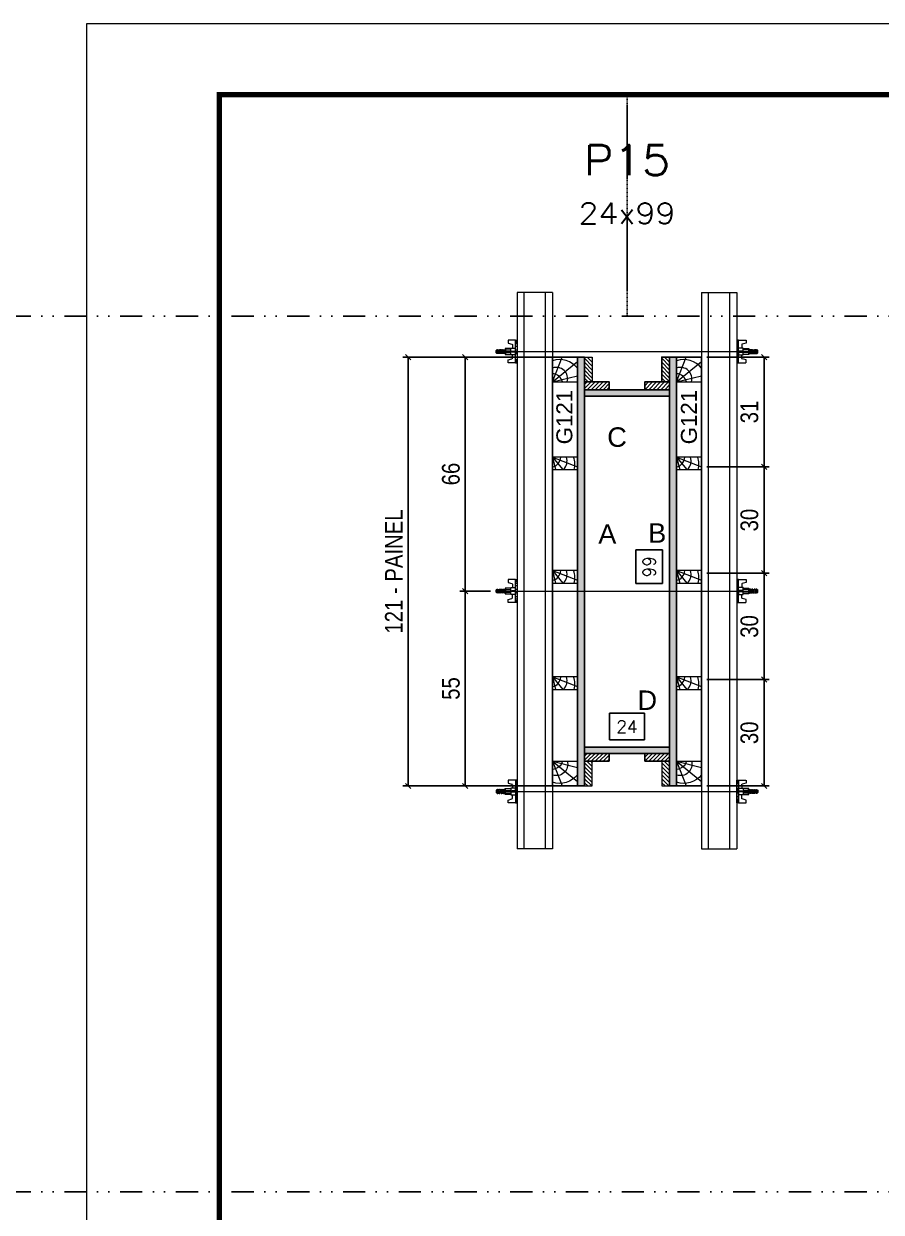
# Model space of a CAD drawing. Extents: x 13379 to 23315, y 867 to 16997.
# Drawn here: x 19119 to 19603, y 12732 to 13403 of the extents above; entities that cross this region are included whole.
import ezdxf
from ezdxf.enums import TextEntityAlignment as Align

# ---------------------------------------------------------------- set-up
doc = ezdxf.new("R2010")
doc.units = 0
for name, pattern in [('DASHED', [0.75, 0.5, -0.25]), ('DIVIDE2', [0.625, 0.25, -0.125, 0, -0.125, 0, -0.125]), ('HIDDEN', [0.375, 0.25, -0.125])]:
    doc.linetypes.add(name, pattern=pattern)
for name, color, linetype in [('COTA', 241, 'Continuous'), ('cotas', 4, 'Continuous'), ('Nível', 160, 'Continuous'), ('Painéis', 200, 'Continuous'), ('SARRAFO', 251, 'Continuous'), ('Texto de Titulo', 7, 'Continuous'), ('Texto Qtd Sarr', 242, 'Continuous'), ('TEXTO_GERAL', 7, 'Continuous')]:
    doc.layers.add(name, color=color, linetype=linetype)
for name, color, linetype, lineweight in [('Folhas', 255, 'Continuous', 9), ('Hachura', 251, 'Continuous', 9), ('Madeira', 126, 'Continuous', 18), ('Perfil Metálico', 224, 'Continuous', 18), ('SARRAFO DE PRESSAO', 251, 'DASHED', 9), ('Texto Seção', 7, 'Continuous', 15)]:
    doc.layers.add(name, color=color, linetype=linetype, lineweight=lineweight)
doc.styles.add('ARIAL', font='arial.ttf')
doc.styles.add('COTA TECNICA 2X', font='techl___.ttf', dxfattribs={"height": 10})
doc.styles.add('ROMANS', font='romans.shx')
doc.styles.add('SANSSERIF', font='sas_____.pfb')
doc.dimstyles.new('SECAO PILAR', dxfattribs={"dimtxt": 10, "dimasz": 3, "dimexe": 3, "dimexo": 3, "dimgap": 3, "dimtad": 1, "dimdec": 1, "dimlfac": 0.5, "dimzin": 12, "dimdsep": 46, "dimtxsty": 'COTA TECNICA 2X', "dimblk1": 'OBLIQUE', "dimblk2": 'OBLIQUE', "dimsah": 1, "dimcen": 0.9, "dimclrd": 256, "dimclre": 256, "dimclrt": 256, "dimadec": 1, "dimazin": 3, "dimtfac": 1, "dimtdec": 1, "dimtmove": 0, "dimatfit": 3, "dimfxl": 1, "dimtolj": 1, "dimtzin": 12, "dimarcsym": 0})
doc.dimstyles.new('SECÇÃO 2', dxfattribs={"dimtxt": 7, "dimasz": 6, "dimexe": 0.18, "dimexo": 2, "dimgap": -4, "dimtad": 3, "dimdec": 1, "dimlfac": 0.5, "dimzin": 12, "dimdsep": 46, "dimtxsty": 'ROMANS', "dimblk": 'ARCHTICK', "dimcen": 0.09, "dimse1": 1, "dimse2": 1, "dimsd1": 1, "dimsd2": 1, "dimclrd": 180, "dimclre": 5, "dimclrt": 1, "dimadec": 0, "dimazin": 3, "dimtfac": 1, "dimtdec": 1, "dimtofl": 0, "dimtmove": 0, "dimatfit": 3, "dimldrblk": 'ARCHTICK', "dimfxl": 1, "dimtolj": 1, "dimtzin": 0, "dimarcsym": 0})

# ---------------------------------------------------------------- blocks, each defined once
blk = doc.blocks.new('9999999999')
at = {"layer": 'Folhas'}
blk.add_lwpolyline([(98138.98, 34190.21), (99623.98, 34190.21), (99623.98, 35240.21), (98138.98, 35240.21)], close=True, dxfattribs=at)
at = {"layer": 'Folhas', "color": 30, "const_width": 3}
blk.add_lwpolyline([(98213.98, 34230.21), (99583.98, 34230.21), (99583.98, 35200.21), (98213.98, 35200.21)], close=True, dxfattribs=at)
blk = doc.blocks.new('*D462')
at = {"layer": 'COTA', "color": 180, "lineweight": -2, "transparency": 16777216}
for p, q in [((19479.49, 13105.94), (19464.49, 13105.94)), ((19464.49, 13105.94), (19464.49, 13086.94)), ((19479.49, 13086.94), (19479.49, 13105.94)), ((19464.49, 13086.94), (19479.49, 13086.94))]:
    blk.add_line(p, q, dxfattribs=at)
at = {"layer": 'Defpoints', "color": 0, "transparency": 16777216}
for p in [(19435.49, 13192.76), (19435.49, 12994.76), (19483.49, 12994.76)]:
    blk.add_point(p, dxfattribs=at)
at = {"layer": 'COTA', "color": 1, "transparency": 16777216, "insert": (19471.99, 13096.44), "char_height": 7, "attachment_point": 5, "rotation": 90, "style": 'ROMANS'}
blk.add_mtext('\\A1;99', dxfattribs=at)
blk = doc.blocks.new('_ArchTick')
at = {"color": 0, "linetype": 'ByBlock', "const_width": 0.15}
blk.add_lwpolyline([(-0.5, -0.5), (0.5, 0.5)], dxfattribs=at)
blk = doc.blocks.new('*D463')
at = {"layer": 'COTA', "color": 180, "lineweight": -2, "transparency": 16777216}
for p, q in [((19469.33, 13013.76), (19449.66, 13013.76)), ((19449.66, 13013.76), (19449.66, 12998.76)), ((19469.33, 12998.76), (19469.33, 13013.76)), ((19449.66, 12998.76), (19469.33, 12998.76))]:
    blk.add_line(p, q, dxfattribs=at)
at = {"layer": 'Defpoints', "color": 0, "transparency": 16777216}
for p in [(19435.49, 13175.44), (19483.49, 13175.44), (19435.49, 12994.76)]:
    blk.add_point(p, dxfattribs=at)
at = {"layer": 'COTA', "color": 1, "transparency": 16777216, "insert": (19459.49, 13006.26), "char_height": 7, "attachment_point": 5, "style": 'ROMANS'}
blk.add_mtext('\\A1;24', dxfattribs=at)
blk = doc.blocks.new('_Oblique')
at = {"color": 0, "linetype": 'ByBlock', "lineweight": -2}
blk.add_line((-0.5, -0.5), (0.5, 0.5), dxfattribs=at)
blk = doc.blocks.new('*D464')
at = {"layer": 'COTA', "lineweight": -2, "transparency": 16777216}
for p, q in [((19414.49, 13214.76), (19365.22, 13214.76)), ((19368.22, 13214.76), (19368.22, 13082.76)), ((19382.5, 13082.76), (19365.22, 13082.76))]:
    blk.add_line(p, q, dxfattribs=at)
at = {"layer": 'Defpoints', "color": 0, "transparency": 16777216}
for p in [(19417.49, 13214.76), (19368.22, 13082.76), (19385.5, 13082.76)]:
    blk.add_point(p, dxfattribs=at)
at = {"layer": 'COTA', "lineweight": -2, "transparency": 16777216, "xscale": 3, "yscale": 3, "zscale": 3}
for p, rotation in [((19368.22, 13214.76), 90), ((19368.22, 13082.76), 270)]:
    blk.add_blockref('_Oblique', p, dxfattribs=dict(at, rotation=rotation))
at = {"layer": 'COTA', "transparency": 16777216, "insert": (19360.12, 13148.76), "char_height": 10, "attachment_point": 5, "rotation": 90, "style": 'COTA TECNICA 2X'}
blk.add_mtext('\\A1;66', dxfattribs=at)
blk = doc.blocks.new('*D465')
at = {"layer": 'COTA', "lineweight": -2, "transparency": 16777216}
for p, q in [((19382.5, 13082.76), (19365.22, 13082.76)), ((19368.22, 13082.76), (19368.22, 12972.76)), ((19414.47, 12972.76), (19365.22, 12972.76))]:
    blk.add_line(p, q, dxfattribs=at)
at = {"layer": 'Defpoints', "color": 0, "transparency": 16777216}
for p in [(19385.5, 13082.76), (19368.22, 12972.76), (19417.47, 12972.76)]:
    blk.add_point(p, dxfattribs=at)
at = {"layer": 'COTA', "lineweight": -2, "transparency": 16777216, "xscale": 3, "yscale": 3, "zscale": 3}
for p, rotation in [((19368.22, 13082.76), 90), ((19368.22, 12972.76), 270)]:
    blk.add_blockref('_Oblique', p, dxfattribs=dict(at, rotation=rotation))
at = {"layer": 'COTA', "transparency": 16777216, "insert": (19360.11, 13027.76), "char_height": 10, "attachment_point": 5, "rotation": 90, "style": 'COTA TECNICA 2X'}
blk.add_mtext('\\A1;55', dxfattribs=at)
blk = doc.blocks.new('*D466')
at = {"layer": 'COTA', "lineweight": -2, "transparency": 16777216}
for p, q in [((19428.47, 13214.76), (19333, 13214.76)), ((19336, 13214.76), (19336, 12972.76)), ((19428.47, 12972.76), (19333, 12972.76))]:
    blk.add_line(p, q, dxfattribs=at)
at = {"layer": 'Defpoints', "color": 0, "transparency": 16777216}
for p in [(19431.47, 13214.76), (19336, 12972.76), (19431.47, 12972.76)]:
    blk.add_point(p, dxfattribs=at)
at = {"layer": 'COTA', "lineweight": -2, "transparency": 16777216, "xscale": 3, "yscale": 3, "zscale": 3}
for p, rotation in [((19336, 13214.76), 90), ((19336, 12972.76), 270)]:
    blk.add_blockref('_Oblique', p, dxfattribs=dict(at, rotation=rotation))
at = {"layer": 'COTA', "transparency": 16777216, "insert": (19327.92, 13093.76), "char_height": 10, "attachment_point": 5, "rotation": 90, "style": 'COTA TECNICA 2X'}
blk.add_mtext('\\A1;121 - PAINEL', dxfattribs=at)
blk = doc.blocks.new('PONTALETE')
at = {"layer": 'Madeira'}
for q in [(2.71, 7), (7, 5.76), (7, 1.74)]:
    blk.add_line((0, 0), q, dxfattribs=at)
blk.add_lwpolyline([(0, 0), (7, 0), (7, 7), (0, 7)], close=True, dxfattribs=at)
for centre, radius, start, end in [((2.04, 0.06), 6.23, 37.2818, 109.0913), ((1.09, 0.9), 3.19, 343.603, 109.9847), ((-0.21, -0.78), 3.09, 14.6322, 86.0383)]:
    blk.add_arc(centre, radius, start, end, dxfattribs=at)
blk = doc.blocks.new('MEIO PONTALETE')
at = {"layer": 'Madeira'}
for q in [(2.71, 7), (3.5, 2.88), (3.5, 0.87)]:
    blk.add_line((0, 0), q, dxfattribs=at)
blk.add_lwpolyline([(0, 0), (3.5, 0), (3.5, 7), (0, 7)], close=True, dxfattribs=at)
for centre, radius, start, end in [((2.04, 0.06), 6.23, 76.4499, 109.0913), ((1.09, 0.9), 3.19, 40.9063, 109.9847), ((-0.21, -0.78), 3.09, 14.6322, 86.0383)]:
    blk.add_arc(centre, radius, start, end, dxfattribs=at)
blk = doc.blocks.new('*D467')
at = {"layer": 'COTA', "lineweight": -2, "transparency": 16777216}
for p, q in [((19504.49, 13092.76), (19539.8, 13092.76)), ((19536.8, 13092.76), (19536.8, 13032.76)), ((19504.49, 13032.76), (19539.8, 13032.76))]:
    blk.add_line(p, q, dxfattribs=at)
at = {"layer": 'Defpoints', "color": 0, "transparency": 16777216}
for p in [(19501.49, 13092.76), (19501.49, 13032.76), (19536.8, 13032.76)]:
    blk.add_point(p, dxfattribs=at)
at = {"layer": 'COTA', "lineweight": -2, "transparency": 16777216, "xscale": 3, "yscale": 3, "zscale": 3}
for p, rotation in [((19536.8, 13092.76), 90), ((19536.8, 13032.76), 270)]:
    blk.add_blockref('_Oblique', p, dxfattribs=dict(at, rotation=rotation))
at = {"layer": 'COTA', "transparency": 16777216, "insert": (19528.58, 13062.76), "char_height": 10, "attachment_point": 5, "rotation": 90, "style": 'COTA TECNICA 2X'}
blk.add_mtext('\\A1;30', dxfattribs=at)
blk = doc.blocks.new('*D468')
at = {"layer": 'COTA', "lineweight": -2, "transparency": 16777216}
for p, q in [((19504.49, 13032.76), (19539.8, 13032.76)), ((19536.8, 13032.76), (19536.8, 12972.76)), ((19504.49, 12972.76), (19539.8, 12972.76))]:
    blk.add_line(p, q, dxfattribs=at)
at = {"layer": 'Defpoints', "color": 0, "transparency": 16777216}
for p in [(19501.49, 13032.76), (19501.49, 12972.76), (19536.8, 12972.76)]:
    blk.add_point(p, dxfattribs=at)
at = {"layer": 'COTA', "lineweight": -2, "transparency": 16777216, "xscale": 3, "yscale": 3, "zscale": 3}
for p, rotation in [((19536.8, 13032.76), 90), ((19536.8, 12972.76), 270)]:
    blk.add_blockref('_Oblique', p, dxfattribs=dict(at, rotation=rotation))
at = {"layer": 'COTA', "transparency": 16777216, "insert": (19528.58, 13002.76), "char_height": 10, "attachment_point": 5, "rotation": 90, "style": 'COTA TECNICA 2X'}
blk.add_mtext('\\A1;30', dxfattribs=at)
blk = doc.blocks.new('*D469')
at = {"layer": 'COTA', "lineweight": -2, "transparency": 16777216}
for p, q in [((19504.49, 13214.76), (19539.8, 13214.76)), ((19536.8, 13214.76), (19536.8, 13152.76)), ((19504.49, 13152.76), (19539.8, 13152.76))]:
    blk.add_line(p, q, dxfattribs=at)
at = {"layer": 'Defpoints', "color": 0, "transparency": 16777216}
for p in [(19501.49, 13214.76), (19501.49, 13152.76), (19536.8, 13152.76)]:
    blk.add_point(p, dxfattribs=at)
at = {"layer": 'COTA', "lineweight": -2, "transparency": 16777216, "xscale": 3, "yscale": 3, "zscale": 3}
for p, rotation in [((19536.8, 13214.76), 90), ((19536.8, 13152.76), 270)]:
    blk.add_blockref('_Oblique', p, dxfattribs=dict(at, rotation=rotation))
at = {"layer": 'COTA', "transparency": 16777216, "insert": (19528.58, 13183.76), "char_height": 10, "attachment_point": 5, "rotation": 90, "style": 'COTA TECNICA 2X'}
blk.add_mtext('\\A1;31', dxfattribs=at)
blk = doc.blocks.new('*D470')
at = {"layer": 'COTA', "lineweight": -2, "transparency": 16777216}
for p, q in [((19504.49, 13152.76), (19539.8, 13152.76)), ((19536.8, 13152.76), (19536.8, 13092.76)), ((19504.49, 13092.76), (19539.8, 13092.76))]:
    blk.add_line(p, q, dxfattribs=at)
at = {"layer": 'Defpoints', "color": 0, "transparency": 16777216}
for p in [(19501.49, 13152.76), (19501.49, 13092.76), (19536.8, 13092.76)]:
    blk.add_point(p, dxfattribs=at)
at = {"layer": 'COTA', "lineweight": -2, "transparency": 16777216, "xscale": 3, "yscale": 3, "zscale": 3}
for p, rotation in [((19536.8, 13152.76), 90), ((19536.8, 13092.76), 270)]:
    blk.add_blockref('_Oblique', p, dxfattribs=dict(at, rotation=rotation))
at = {"layer": 'COTA', "transparency": 16777216, "insert": (19528.58, 13122.76), "char_height": 10, "attachment_point": 5, "rotation": 90, "style": 'COTA TECNICA 2X'}
blk.add_mtext('\\A1;30', dxfattribs=at)
blk = doc.blocks.new('titulo1')
at = {"layer": 'Defpoints', "color": 252, "linetype": 'HIDDEN', "ltscale": 2}
blk.add_line((0, 0), (0, 125), dxfattribs=at)
at = {"layer": 'Defpoints', "style": 'ROMANS', "oblique": 15}
blk.add_attdef('FOLHA', text='', height=10, dxfattribs=at).set_placement((0, 15.58), align=Align.MIDDLE_CENTER)
at = {"layer": 'Texto Qtd Sarr', "color": 3, "style": 'ROMANS', "oblique": 15}
for tag, height, p in [('TITULO', 17, (0, 71.45)), ('SEÇÃO', 12, (0, 41.55))]:
    blk.add_attdef(tag, text='', height=height, dxfattribs=at).set_placement(p, align=Align.MIDDLE_CENTER)
blk = doc.blocks.new('C')
at = {"layer": 'Hachura', "color": 0}
for p, q in [((0, 3.22), (0, -3.22)), ((0.45, 3.22), (0, 3.22)), ((0.46, 3.16), (0, 3.16)), ((0.46, 3.05), (0, 3.05)), ((0.46, 2.88), (0, 2.88)), ((0, 2.75), (0, -1.16)), ((0.46, 2.65), (0, 2.65)), ((0.46, 2.23), (0, 2.23)), ((0.46, 1.51), (0, 1.51)), ((0.39, 0.49), (0.17, 0.49)), ((0.45, -3.23), (0.45, 3.22)), ((0.45, 3.22), (2.58, 3.22)), ((1.74, 0.97), (0.45, 0.97)), ((1.45, 0.1), (0.45, 0.1)), ((1.35, 1.94), (1.35, 0.96)), ((2.58, 2.39), (1.47, 2.09)), ((1.74, -0.97), (1.74, 0.97)), ((1.74, 0.97), (1.74, 0.84)), ((1.74, 0.97), (1.74, 0.84)), ((1.74, 0.84), (3.35, 0.84)), ((3.35, 0.45), (1.74, 0.45)), ((2.58, 3.22), (2.58, 2.39)), ((3.32, 0.84), (3.32, -0.84)), ((3.35, 0.84), (3.35, -0.84)), ((3.68, 0.45), (3.35, 0.45)), ((3.84, -0.52), (3.35, 0.45)), ((3.35, 0.06), (3.67, -0.57)), ((3.68, 0.45), (4.16, -0.52)), ((3.72, 0.5), (4.25, -0.57)), ((4.37, -0.55), (3.83, 0.53)), ((4.15, 0.45), (3.93, 0.45)), ((4.42, -0.52), (3.93, 0.45)), ((4.15, 0.45), (4.26, 0.45)), ((4.26, 0.45), (4.74, -0.52)), ((4.3, 0.5), (4.83, -0.57)), ((4.95, -0.55), (4.41, 0.53)), ((4.51, 0.45), (4.84, 0.45)), ((5, -0.52), (4.51, 0.45)), ((4.84, 0.45), (5.32, -0.52)), ((4.88, 0.5), (5.41, -0.57)), ((5.53, -0.55), (4.99, 0.53)), ((5.58, -0.52), (5.09, 0.45)), ((5.42, 0.45), (5.09, 0.45)), ((5.58, -0.52), (5.09, 0.45)), ((5.42, 0.45), (5.74, -0.19)), ((5.46, 0.5), (5.74, -0.07)), ((5.74, 0.19), (5.57, 0.53)), ((5.74, 0.32), (5.68, 0.45)), ((5.68, 0.45), (5.74, 0.45)), ((5.74, 0.45), (5.9, 0.29)), ((5.74, 0.45), (5.74, -0.52)), ((5.9, -0.36), (5.9, 0.29)), ((0.45, 0), (0, 0)), ((0.46, -1.52), (0, -1.52)), ((0.46, -2.23), (0, -2.23)), ((0.46, -2.65), (0, -2.65)), ((0.46, -2.88), (0, -2.88)), ((0.46, -3.05), (0, -3.05)), ((0.46, -3.16), (0, -3.16)), ((0, -3.22), (2.57, -3.22)), ((0.08, -0.48), (0.29, -0.48)), ((0.29, -0.48), (0.4, -0.48)), ((0.45, 0), (0.45, -0.97)), ((0.45, -0.16), (1.45, -0.16)), ((0.45, -0.65), (0.45, -0.32)), ((0.45, -3.23), (0.45, -0.65)), ((0.45, -0.97), (1.74, -0.97)), ((1.35, -1.94), (1.35, -0.97)), ((2.58, -2.39), (1.47, -2.1)), ((3.35, -0.32), (1.74, -0.32)), ((3.35, -0.84), (1.74, -0.84)), ((2.58, -3.23), (2.58, -2.39)), ((3.35, -0.07), (3.58, -0.52)), ((3.35, -0.52), (3.58, -0.52)), ((3.84, -0.52), (4.16, -0.52)), ((4.42, -0.52), (4.74, -0.52)), ((4.63, -0.52), (4.74, -0.52)), ((5, -0.52), (5.32, -0.52)), ((5.58, -0.52), (5.74, -0.52)), ((5.74, -0.52), (5.9, -0.36)), ((5.74, -0.52), (5.74, -0.52))]:
    blk.add_line(p, q, dxfattribs=at)
for centre, radius, start, end in [((1.52, 1.94), 0.161, 104.7436, 180), ((1.44, -0.03), 0.129, 272.695, 87.305), ((3.81, 0.39), 0.143, 25.5688, 154.4312), ((4.39, 0.39), 0.143, 25.5688, 154.4312), ((4.97, 0.39), 0.143, 25.5688, 154.4312), ((5.55, 0.39), 0.143, 25.5688, 154.4312), ((0.17, -0.37), 0.174, 221.744, 317.8592), ((1.52, -1.94), 0.161, 180, 255.2564), ((3.71, -0.4), 0.174, 222.1408, 318.256), ((4.29, -0.4), 0.174, 222.1408, 318.256), ((4.87, -0.4), 0.174, 222.1408, 318.256), ((5.45, -0.4), 0.174, 222.1408, 318.256), ((5.61, -0.4), 0.174, 317.8592, 318.256)]:
    blk.add_arc(centre, radius, start, end, dxfattribs=at)

msp = doc.modelspace()

# ---------------------------------------------------------------- hatches: boundary and pattern name
at = {"layer": 'Hachura'}
h = msp.add_hatch(color=256, dxfattribs=at)
h.dxf.hatch_style = 1
h.paths.add_polyline_path([(19435.49, 12972.76), (19431.49, 12972.76), (19431.49, 13214.76), (19435.49, 13214.76)])
h = msp.add_hatch(dxfattribs=at)
h.set_pattern_fill('ANSI31', color=256, scale=0.5, angle=90, style=0)
h.set_pattern_definition([(135, (-3455.916, 22338.7163), (-1.12253202, -1.12253202), [])])
h.paths.add_polyline_path([(19435.49, 13200.76), (19439.89, 13200.76), (19439.89, 13214.76), (19435.49, 13214.76)])
h = msp.add_hatch(dxfattribs=at)
h.set_pattern_fill('ANSI31', color=256, scale=0.5, angle=90, style=0)
h.set_pattern_definition([(135, (-3412.316, 22338.7163), (-1.12253202, -1.12253202), [])])
h.paths.add_polyline_path([(19479.09, 13200.76), (19483.49, 13200.76), (19483.49, 13214.76), (19479.09, 13214.76)])
h = msp.add_hatch(color=256, dxfattribs=at)
h.dxf.hatch_style = 1
h.paths.add_polyline_path([(19483.49, 12972.76), (19487.49, 12972.76), (19487.49, 13214.76), (19483.49, 13214.76)])
h = msp.add_hatch(dxfattribs=at)
h.set_pattern_fill('ANSI31', color=256, scale=0.5, angle=540, style=0)
h.set_pattern_definition([(225, (9946.5403, -9728.6437), (1.12253202, -1.12253202), [])])
h.paths.add_polyline_path([(19435.49, 13200.76), (19435.49, 13196.36), (19449.49, 13196.36), (19449.49, 13200.76)])
h = msp.add_hatch(color=256, dxfattribs=at)
h.dxf.hatch_style = 1
h.paths.add_polyline_path([(19435.49, 13196.36), (19435.49, 13192.76), (19483.49, 13192.76), (19483.49, 13196.36)])
h = msp.add_hatch(dxfattribs=at)
h.set_pattern_fill('ANSI31', color=256, scale=0.5, angle=540, style=0)
h.set_pattern_definition([(225, (9956.5403, -9728.6437), (1.12253202, -1.12253202), [])])
h.paths.add_polyline_path([(19483.49, 13200.76), (19483.49, 13196.36), (19469.49, 13196.36), (19469.49, 13200.76)])
h = msp.add_hatch(color=256, dxfattribs=at)
h.dxf.hatch_style = 1
h.paths.add_polyline_path([(19435.49, 12994.76), (19435.49, 12991.16), (19483.49, 12991.16), (19483.49, 12994.76)])
h = msp.add_hatch(dxfattribs=at)
h.set_pattern_fill('ANSI31', color=256, scale=0.5, angle=540, style=0)
h.set_pattern_definition([(225, (9946.5403, -9938.2437), (1.12253202, -1.12253202), [])])
h.paths.add_polyline_path([(19435.49, 12991.16), (19435.49, 12986.76), (19449.49, 12986.76), (19449.49, 12991.16)])
h = msp.add_hatch(dxfattribs=at)
h.set_pattern_fill('ANSI31', color=256, scale=0.5, angle=540, style=0)
h.set_pattern_definition([(225, (9956.5403, -9938.2437), (1.12253202, -1.12253202), [])])
h.paths.add_polyline_path([(19483.49, 12991.16), (19483.49, 12986.76), (19469.49, 12986.76), (19469.49, 12991.16)])
h = msp.add_hatch(dxfattribs=at)
h.set_pattern_fill('ANSI31', color=256, scale=0.5, angle=90, style=0)
h.set_pattern_definition([(135, (-3455.916, 22240.7163), (-1.12253202, -1.12253202), [])])
h.paths.add_polyline_path([(19435.49, 12986.76), (19439.89, 12986.76), (19439.89, 12972.76), (19435.49, 12972.76)])
h = msp.add_hatch(dxfattribs=at)
h.set_pattern_fill('ANSI31', color=256, scale=0.5, angle=90, style=0)
h.set_pattern_definition([(135, (-3412.316, 22240.7163), (-1.12253202, -1.12253202), [])])
h.paths.add_polyline_path([(19479.09, 12986.76), (19483.49, 12986.76), (19483.49, 12972.76), (19479.09, 12972.76)])

# ---------------------------------------------------------------- linework, layer by layer
for points in [[(19431.47, 13214.76), (19417.47, 13214.76), (19417.47, 12972.76), (19431.47, 12972.76)], [(19501.49, 13214.76), (19487.49, 13214.76), (19487.49, 12972.76), (19501.49, 12972.76)]]:
    msp.add_lwpolyline(points, close=True)
at = {"layer": 'cotas'}
msp.add_lwpolyline([(19483.49, 13192.76), (19483.49, 12994.76), (19435.49, 12994.76), (19435.49, 13192.76)], close=True, dxfattribs=at)
at = {"layer": 'Hachura'}
for p, q in [((19386.69, 13217.9), (19528.49, 13217.89)), ((19386.69, 13082.77), (19528.49, 13082.76)), ((19386.69, 12969.63), (19528.49, 12969.64))]:
    msp.add_line(p, q, dxfattribs=at)
at = {"layer": 'Madeira'}
for points in [[(19439.89, 13214.76), (19439.89, 13200.76), (19435.49, 13200.76), (19435.49, 13214.76)], [(19439.89, 12972.76), (19439.89, 12986.76), (19435.49, 12986.76), (19435.49, 12972.76)], [(19483.49, 12972.76), (19483.49, 12986.76), (19479.09, 12986.76), (19479.09, 12972.76)]]:
    msp.add_lwpolyline(points, close=True, dxfattribs=at)
at = {"layer": 'Nível', "color": 4, "linetype": 'DIVIDE2', "ltscale": 50}
for p, q in [((17569.5, 13237.88), (21112.79, 13237.88)), ((17569.5, 12743.88), (21112.79, 12743.88))]:
    msp.add_line(p, q, dxfattribs=at)
at = {"layer": 'Painéis', "color": 32, "true_color": 0xcd6928}
for points in [[(19435.49, 12972.76), (19431.49, 12972.76), (19431.49, 13214.76), (19435.49, 13214.76)], [(19483.49, 12972.76), (19487.49, 12972.76), (19487.49, 13214.76), (19483.49, 13214.76)], [(19435.49, 13196.36), (19435.49, 13192.76), (19483.49, 13192.76), (19483.49, 13196.36)], [(19435.49, 12994.76), (19435.49, 12991.16), (19483.49, 12991.16), (19483.49, 12994.76)]]:
    msp.add_lwpolyline(points, close=True, dxfattribs=at)
at = {"layer": 'Perfil Metálico'}
for p, q in [((19397.49, 13251.26), (19397.49, 12937.26)), ((19417.49, 13251.26), (19397.49, 13251.26)), ((19401.49, 12937.26), (19401.49, 13251.26)), ((19413.49, 12937.26), (19413.49, 13251.26)), ((19417.49, 13251.26), (19417.49, 12937.26)), ((19501.49, 13251.26), (19501.49, 12937.26)), ((19501.49, 13251.26), (19521.49, 13251.26)), ((19505.49, 12937.26), (19505.49, 13251.26)), ((19517.49, 12937.26), (19517.49, 13251.26)), ((19521.49, 13251.26), (19521.49, 12937.26)), ((19417.49, 12937.26), (19397.49, 12937.26)), ((19501.49, 12937.26), (19521.49, 12937.26))]:
    msp.add_line(p, q, dxfattribs=at)
at = {"layer": 'SARRAFO'}
for points in [[(19483.49, 13214.76), (19483.49, 13200.76), (19479.09, 13200.76), (19479.09, 13214.76)], [(19449.49, 13196.36), (19435.49, 13196.36), (19435.49, 13200.76), (19449.49, 13200.76)], [(19449.49, 13196.36), (19435.49, 13196.36), (19435.49, 13200.76), (19449.49, 13200.76)], [(19469.49, 13196.36), (19483.49, 13196.36), (19483.49, 13200.76), (19469.49, 13200.76)], [(19469.49, 13196.36), (19483.49, 13196.36), (19483.49, 13200.76), (19469.49, 13200.76)], [(19449.49, 12986.76), (19435.49, 12986.76), (19435.49, 12991.16), (19449.49, 12991.16)], [(19449.49, 12986.76), (19435.49, 12986.76), (19435.49, 12991.16), (19449.49, 12991.16)], [(19469.49, 12986.76), (19483.49, 12986.76), (19483.49, 12991.16), (19469.49, 12991.16)], [(19469.49, 12986.76), (19483.49, 12986.76), (19483.49, 12991.16), (19469.49, 12991.16)]]:
    msp.add_lwpolyline(points, close=True, dxfattribs=at)

# ---------------------------------------------------------------- block references
at = {"layer": 'Hachura', "linetype": 'Continuous', "yscale": 2, "zscale": 2}
for p, xscale in [((19397.49, 13217.9), -2), ((19521.49, 13217.9), 2), ((19397.49, 13082.77), -2), ((19521.49, 13082.77), 2)]:
    msp.add_blockref('C', p, dxfattribs=dict(at, xscale=xscale))
at = {"layer": 'Hachura', "linetype": 'Continuous', "yscale": 2, "zscale": 2, "rotation": 180}
for p, xscale in [((19397.49, 12969.63), 2), ((19521.49, 12969.63), -2)]:
    msp.add_blockref('C', p, dxfattribs=dict(at, xscale=xscale))
at = {"layer": 'Madeira', "xscale": 2, "yscale": 2, "zscale": 2}
for p in [(19417.47, 13200.76), (19487.49, 13200.76)]:
    msp.add_blockref('PONTALETE', p, dxfattribs=at)
at = {"layer": 'Madeira'}
for name, p, xscale, yscale, zscale, rotation in [('MEIO PONTALETE', (19417.47, 13158.26), 1.999999997962732, 1.999999997962732, 1.999999997962732, 270), ('MEIO PONTALETE', (19487.49, 13158.26), 1.999999997962732, 1.999999997962732, 1.999999997962732, 270), ('MEIO PONTALETE', (19417.47, 13094.26), 1.999999997962732, 1.999999997962732, 1.999999997962732, 270), ('MEIO PONTALETE', (19487.49, 13094.26), 1.999999997962732, 1.999999997962732, 1.999999997962732, 270), ('MEIO PONTALETE', (19417.47, 13034.26), 1.999999997962732, 1.999999997962732, 1.999999997962732, 270), ('MEIO PONTALETE', (19487.49, 13034.26), 1.999999997962732, 1.999999997962732, 1.999999997962732, 270), ('PONTALETE', (19417.47, 12986.76), -2, 2, 2, 180), ('PONTALETE', (19487.49, 12986.76), -2, 2, 2, 180)]:
    msp.add_blockref(name, p, dxfattribs=dict(at, xscale=xscale, yscale=yscale, zscale=zscale, rotation=rotation))
at = {"layer": 'SARRAFO DE PRESSAO', "color": 6, "linetype": 'ByBlock'}
msp.add_blockref('9999999999', (-78984.48, -21837.41), dxfattribs=at)
at = {"layer": 'Texto Seção'}
ref = msp.add_blockref('titulo1', (19459.49, 13238.34), dxfattribs=at)
ref.add_attrib('TITULO', 'P15', dxfattribs={"layer": 'Texto de Titulo', "color": 7, "height": 17, "style": 'ROMANS', "width": 1.1}).set_placement((19459.49, 13325.84), align=Align.MIDDLE_CENTER)
ref.add_attrib('SEÇÃO', '24x99', dxfattribs={"layer": 'Texto de Titulo', "color": 7, "height": 12, "style": 'ROMANS', "width": 1.1}).set_placement((19459.49, 13295.84), align=Align.MIDDLE_CENTER)

# ---------------------------------------------------------------- texts
at = {"layer": 'Texto Seção', "color": 0, "linetype": 'Continuous', "style": 'SANSSERIF'}
for p in [(19424.12, 13165.51), (19494.42, 13165.51)]:
    msp.add_text('G121', height=9, rotation=90, dxfattribs=at).set_placement(p, align=Align.MIDDLE_LEFT)
at = {"layer": 'TEXTO_GERAL', "style": 'ARIAL'}
for s, p in [('C', (19453.86, 13169.61)), ('A', (19448.38, 13114.89)), ('B', (19476.52, 13115.49)), ('D', (19470.9, 13021.15))]:
    msp.add_text(s, height=11, dxfattribs=at).set_placement(p, align=Align.MIDDLE_CENTER)

# ---------------------------------------------------------------- dimensions: what is measured, and where the dimension line sits
at = {"layer": 'COTA'}
dim = msp.add_linear_dim(base=(19336, 12972.76), p1=(19431.47, 13214.76), p2=(19431.47, 12972.76), angle=270, text='<> - PAINEL', dimstyle='SECAO PILAR', dxfattribs=at)
dim.commit()
dim.dimension.update_dxf_attribs({"geometry": '*D466', "text_midpoint": (19327.92, 13093.76)})
for base, p1, p2, picture, middle in [((19368.22, 13082.76), (19417.49, 13214.76), (19385.5, 13082.76), '*D464', (19360.12, 13148.76)), ((19536.8, 13152.76), (19501.49, 13214.76), (19501.49, 13152.76), '*D469', (19528.58, 13183.76)), ((19536.8, 13092.76), (19501.49, 13152.76), (19501.49, 13092.76), '*D470', (19528.58, 13122.76)), ((19536.8, 13032.76), (19501.49, 13092.76), (19501.49, 13032.76), '*D467', (19528.58, 13062.76)), ((19368.22, 12972.76), (19385.5, 13082.76), (19417.47, 12972.76), '*D465', (19360.11, 13027.76)), ((19536.8, 12972.76), (19501.49, 13032.76), (19501.49, 12972.76), '*D468', (19528.58, 13002.76))]:
    dim = msp.add_linear_dim(base=base, p1=p1, p2=p2, angle=270, dimstyle='SECAO PILAR', dxfattribs=at)
    dim.commit()
    dim.dimension.update_dxf_attribs({"geometry": picture, "text_midpoint": middle})
for base, p1, p2, angle, picture, middle in [((19483.49, 12994.76), (19435.49, 13192.76), (19435.49, 12994.76), 270, '*D462', (19483.49, 13096.44)), ((19435.49, 12994.76), (19483.49, 13175.44), (19435.49, 13175.44), 180, '*D463', (19459.49, 12994.76))]:
    dim = msp.add_linear_dim(base=base, p1=p1, p2=p2, angle=angle, dimstyle='SECÇÃO 2', dxfattribs=at)
    dim.commit()
    dim.dimension.update_dxf_attribs({"geometry": picture, "text_midpoint": middle, "dimtype": 160})

doc.saveas('drawing.dxf')
